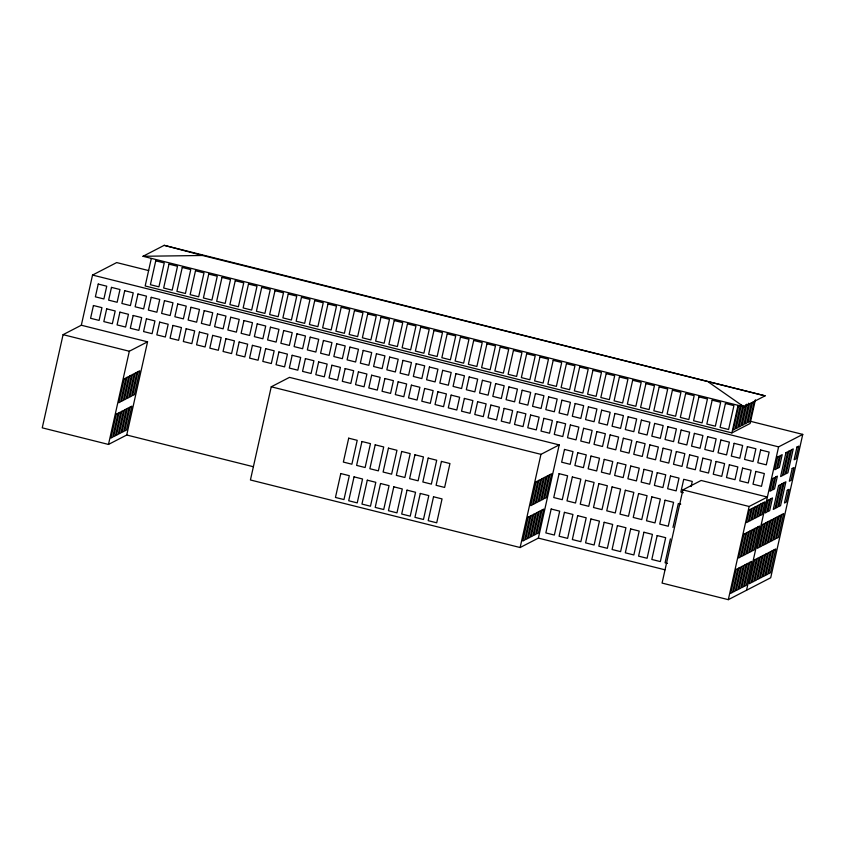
<?xml version="1.0" encoding="UTF-8"?>
<svg xmlns="http://www.w3.org/2000/svg" width="845" height="845" viewBox="0 0 845 845"><rect width="100%" height="100%" fill="white"/><g stroke="black" fill="none" stroke-linecap="round" stroke-linejoin="round"><path stroke-width="1.27" d="M126.729 435.006L147.558 341.824L81.321 325.23L63.079 334.662L42.25 427.845L108.487 444.438L126.729 435.006L253.32 466.715M81.321 325.23L92.538 275.058L116.684 262.573L148.688 270.59M108.487 444.438L129.317 351.245L147.558 341.824M151.297 258.549L145.171 285.969L731.876 432.915L750.117 423.482L755.409 399.801M538.371 538.107L559.2 444.914L289.486 377.366L271.245 386.799L250.426 479.981L520.129 547.528L538.371 538.107L664.962 569.805M520.129 547.528L540.958 454.346L559.2 444.914M670.412 538.888L665.078 562.781L667.508 563.383M672.979 527.417L678.324 503.525L680.753 504.127M682.897 489.889L749.145 506.482L767.376 497.061L701.139 480.467L682.897 489.889L662.068 583.082L728.316 599.665L770.703 577.758L802.75 434.393L750.275 421.254M691.115 486.53L692.256 481.428L683.732 479.295L680.88 492.054L683.32 492.667M731.876 432.915L738.002 405.484M741.498 404.66L736.164 428.563L737.938 427.644L742.713 406.265M743.896 405.653L739.121 427.031L740.896 426.112L745.67 404.734M746.853 404.121L742.079 425.5L743.853 424.581L748.628 403.202M749.536 403.857L745.036 423.968L746.811 423.06L751.311 402.938M752.494 402.326L747.994 422.447L749.769 421.528L754.268 401.407M728.316 599.665L749.145 506.482M746.547 590.243L778.594 446.878L802.75 434.393M143.006 256.288L164.205 245.335L765.095 395.83L743.896 406.783L143.006 256.288L202.515 255.486L765.095 395.83M92.538 275.058L778.594 446.878M63.079 334.662L129.317 351.245M271.245 386.799L540.958 454.346M164.205 245.335L202.515 255.486M708.786 382.289L743.896 406.783M93.436 305.52L90.584 318.28L99.097 320.413L101.949 307.654L93.436 305.52M98.231 284.068L95.379 296.827L103.893 298.961L106.745 286.201L98.231 284.068M106.681 308.837L103.829 321.596L112.343 323.73L115.195 310.971L106.681 308.837M111.477 287.384L108.625 300.144L117.138 302.278L119.99 289.518L111.477 287.384M119.927 312.154L117.075 324.913L125.599 327.047L128.451 314.287L119.927 312.154M124.722 290.701L121.87 303.461L130.394 305.594L133.246 292.835L124.722 290.701M133.172 315.481L130.32 328.24L138.844 330.363L141.696 317.614L133.172 315.481M137.978 294.018L135.126 306.777L143.639 308.911L146.491 296.151L137.978 294.018M116.251 414.198L110.917 438.09L112.691 437.171L118.025 413.279L116.251 414.198M124.162 378.835L118.818 402.727L120.592 401.808L125.937 377.916L124.162 378.835M119.018 412.772L113.674 436.664L115.448 435.745L120.793 411.853L119.018 412.772M126.919 377.409L121.574 401.301L123.349 400.382L128.694 376.49L126.919 377.409M121.775 411.346L116.43 435.238L118.205 434.319L123.55 410.427L121.775 411.346M129.676 375.983L124.342 399.875L126.116 398.956L131.45 375.064L129.676 375.983M155.744 260.82L150.41 284.712L158.923 286.846L164.257 262.953L155.744 260.82M124.532 409.92L119.198 433.812L120.972 432.893L126.306 409.001L124.532 409.92M132.443 374.557L127.099 398.449L128.873 397.53L134.218 373.638L132.443 374.557M146.428 318.797L143.576 331.557L152.089 333.69L154.941 320.931L146.428 318.797M151.223 297.334L148.371 310.094L156.885 312.228L159.737 299.468L151.223 297.334M127.299 408.494L121.955 432.386L123.729 431.468L129.074 407.575L127.299 408.494M135.2 373.131L129.855 397.023L131.63 396.104L136.975 372.212L135.2 373.131M130.056 407.068L124.711 430.961L126.486 430.042L131.831 406.149L130.056 407.068M137.957 371.705L132.623 395.597L134.397 394.678L139.731 370.786L137.957 371.705M168.989 264.136L163.655 288.029L172.169 290.162L177.513 266.27L168.989 264.136M159.673 322.114L156.821 334.873L165.335 337.007L168.187 324.248L159.673 322.114M164.469 300.651L161.617 313.411L170.13 315.544L172.982 302.785L164.469 300.651M182.245 267.453L176.901 291.345L185.414 293.479L190.759 269.587L182.245 267.453M172.919 325.431L170.067 338.19L178.591 340.324L181.443 327.564L172.919 325.431M177.714 303.978L174.862 316.738L183.386 318.861L186.238 306.112L177.714 303.978M195.491 270.77L190.146 294.662L198.67 296.796L204.004 272.903L195.491 270.77M186.164 328.747L183.312 341.507L191.836 343.64L194.688 330.881L186.164 328.747M190.97 307.295L188.118 320.054L196.631 322.188L199.483 309.428L190.97 307.295M208.736 274.086L203.402 297.979L211.915 300.112L217.26 276.22L208.736 274.086M199.42 332.064L196.568 344.823L205.081 346.957L207.933 334.197L199.42 332.064M204.215 310.611L201.363 323.371L209.877 325.505L212.729 312.745L204.215 310.611M221.981 277.403L216.647 301.295L225.161 303.429L230.505 279.537L221.981 277.403M212.665 335.38L209.813 348.14L218.327 350.274L221.179 337.514L212.665 335.38M217.461 313.928L214.609 326.688L223.122 328.821L225.974 316.062L217.461 313.928M235.237 280.72L229.893 304.622L238.406 306.746L243.751 282.853L235.237 280.72M225.911 338.697L223.059 351.457L231.583 353.59L234.435 340.831L225.911 338.697M230.706 317.245L227.854 330.004L236.378 332.138L239.23 319.378L230.706 317.245M248.483 284.047L243.138 307.939L251.662 310.073L256.996 286.17L248.483 284.047M239.167 342.024L236.315 354.784L244.828 356.907L247.68 344.158L239.167 342.024M243.962 320.561L241.11 333.321L249.624 335.454L252.475 322.695L243.962 320.561M261.728 287.363L256.394 311.256L264.907 313.389L270.252 289.497L261.728 287.363M252.412 345.341L249.56 358.1L258.074 360.234L260.925 347.475L252.412 345.341M257.207 323.878L254.356 336.637L262.869 338.771L265.721 326.012L257.207 323.878M274.984 290.68L269.639 314.572L278.153 316.706L283.497 292.814L274.984 290.68M265.657 348.658L262.806 361.417L271.319 363.551L274.171 350.791L265.657 348.658M270.453 327.195L267.601 339.954L276.114 342.088L278.966 329.328L270.453 327.195M288.229 293.997L282.885 317.889L291.398 320.023L296.743 296.13L288.229 293.997M278.903 351.974L276.051 364.734L284.575 366.867L287.427 354.108L278.903 351.974M283.698 330.522L280.846 343.281L289.37 345.415L292.222 332.655L283.698 330.522M301.475 297.313L296.13 321.206L304.654 323.339L309.988 299.447L301.475 297.313M292.159 355.291L289.307 368.05L297.82 370.184L300.672 357.424L292.159 355.291M296.954 333.838L294.102 346.598L302.616 348.731L305.467 335.972L296.954 333.838M314.72 300.63L309.386 324.522L317.9 326.656L323.244 302.763L314.72 300.63M305.404 358.607L302.552 371.367L311.066 373.501L313.917 360.741L305.404 358.607M310.2 337.155L307.348 349.914L315.861 352.048L318.713 339.289L310.2 337.155M327.976 303.946L322.632 327.839L331.145 329.972L336.49 306.08L327.976 303.946M318.649 361.924L315.798 374.684L324.311 376.817L327.163 364.058L318.649 361.924M323.445 340.472L320.593 353.231L329.106 355.365L331.958 342.605L323.445 340.472M341.222 307.263L335.877 331.166L344.39 333.289L349.735 309.397L341.222 307.263M331.895 365.241L329.043 378L337.567 380.134L340.419 367.374L331.895 365.241M336.69 343.788L333.838 356.548L342.362 358.681L345.214 345.922L336.69 343.788M354.467 310.59L349.122 334.483L357.646 336.616L362.98 312.724L354.467 310.59M345.151 368.568L342.299 381.327L350.812 383.461L353.664 370.701L345.151 368.568M349.946 347.105L347.094 359.864L355.608 361.998L358.46 349.238L349.946 347.105M367.712 313.907L362.378 337.799L370.892 339.933L376.236 316.041L367.712 313.907M358.396 371.884L355.544 384.644L364.058 386.778L366.91 374.018L358.396 371.884M363.192 350.421L360.34 363.181L368.853 365.315L371.705 352.555L363.192 350.421M340.799 473.549L335.454 497.441L343.968 499.575L349.312 475.682L340.799 473.549M348.7 438.185L343.355 462.078L351.879 464.211L357.213 440.319L348.7 438.185M380.968 317.224L375.624 341.116L384.137 343.25L389.482 319.357L380.968 317.224M371.642 375.201L368.79 387.961L377.303 390.094L380.155 377.335L371.642 375.201M376.437 353.749L373.585 366.498L382.098 368.631L384.95 355.872L376.437 353.749M354.044 476.865L348.7 500.758L357.224 502.891L362.558 478.999L354.044 476.865M361.945 441.502L356.611 465.394L365.124 467.528L370.469 443.636L361.945 441.502M394.214 320.54L388.869 344.433L397.382 346.566L402.727 322.674L394.214 320.54M384.887 378.518L382.035 391.277L390.559 393.411L393.411 380.651L384.887 378.518M389.682 357.065L386.83 369.825L395.354 371.958L398.206 359.199L389.682 357.065M367.29 480.182L361.956 504.085L370.469 506.208L375.814 482.315L367.29 480.182M375.201 444.829L369.856 468.721L378.37 470.855L383.714 446.952L375.201 444.829M407.459 323.857L402.114 347.749L410.638 349.883L415.972 325.99L407.459 323.857M398.143 381.834L395.291 394.594L403.804 396.727L406.656 383.968L398.143 381.834M402.938 360.382L400.086 373.141L408.6 375.275L411.452 362.516L402.938 360.382M380.535 483.509L375.201 507.401L383.714 509.535L389.059 485.643L380.535 483.509M388.446 448.146L383.102 472.038L391.615 474.172L396.96 450.279L388.446 448.146M420.704 327.173L415.37 351.066L423.884 353.199L429.228 329.307L420.704 327.173M411.388 385.151L408.536 397.911L417.05 400.044L419.902 387.285L411.388 385.151M416.184 363.699L413.332 376.458L421.845 378.592L424.697 365.832L416.184 363.699M393.791 486.826L388.446 510.718L396.96 512.852L402.304 488.959L393.791 486.826M401.692 451.462L396.347 475.355L404.871 477.488L410.205 453.596L401.692 451.462M433.96 330.49L428.616 354.382L437.129 356.516L442.474 332.624L433.96 330.49M424.634 388.468L421.782 401.227L430.295 403.361L433.147 390.601L424.634 388.468M429.429 367.015L426.577 379.775L435.09 381.908L437.942 369.149L429.429 367.015M407.036 490.142L401.692 514.035L410.216 516.168L415.55 492.276L407.036 490.142M414.937 454.779L409.603 478.671L418.117 480.805L423.461 456.913L414.937 454.779M447.206 333.807L441.861 357.71L450.385 359.843L455.719 335.94L447.206 333.807M437.879 391.795L435.027 404.544L443.551 406.677L446.403 393.918L437.879 391.795M442.674 370.332L439.822 383.091L448.346 385.225L451.198 372.465L442.674 370.332M420.282 493.459L414.948 517.351L423.461 519.485L428.806 495.592L420.282 493.459M428.193 458.096L422.849 481.988L431.362 484.122L436.707 460.229L428.193 458.096M460.451 337.134L455.106 361.026L463.63 363.16L468.964 339.267L460.451 337.134M451.135 395.111L448.283 407.871L456.796 410.005L459.648 397.245L451.135 395.111M455.93 373.648L453.078 386.408L461.592 388.542L464.444 375.782L455.93 373.648M433.527 496.775L428.193 520.668L436.707 522.801L442.051 498.909L433.527 496.775M441.439 461.412L436.094 485.305L444.618 487.438L449.952 463.546L441.439 461.412M473.696 340.45L468.362 364.343L476.876 366.476L482.22 342.584L473.696 340.45M464.38 398.428L461.528 411.188L470.042 413.321L472.894 400.562L464.38 398.428M469.176 376.965L466.324 389.725L474.837 391.858L477.689 379.099L469.176 376.965M486.952 343.767L481.608 367.659L490.121 369.793L495.466 345.901L486.952 343.767M477.626 401.745L474.774 414.504L483.287 416.638L486.139 403.878L477.626 401.745M482.421 380.292L479.569 393.041L488.093 395.175L490.945 382.415L482.421 380.292M500.198 347.084L494.853 370.976L503.377 373.11L508.711 349.217L500.198 347.084M490.871 405.061L488.019 417.821L496.543 419.954L499.395 407.195L490.871 405.061M495.666 383.609L492.815 396.368L501.338 398.502L504.19 385.742L495.666 383.609M513.443 350.4L508.099 374.293L516.622 376.426L521.957 352.534L513.443 350.4M504.127 408.378L501.275 421.137L509.788 423.271L512.64 410.512L504.127 408.378M508.922 386.925L506.07 399.685L514.584 401.819L517.436 389.059L508.922 386.925M526.688 353.717L521.354 377.609L529.868 379.743L535.212 355.851L526.688 353.717M517.372 411.695L514.52 424.454L523.034 426.588L525.886 413.828L517.372 411.695M522.168 390.242L519.316 403.002L527.829 405.135L530.681 392.376L522.168 390.242M539.944 357.034L534.6 380.926L543.113 383.06L548.458 359.167L539.944 357.034M530.618 415.011L527.766 427.771L536.279 429.904L539.131 417.145L530.618 415.011M535.413 393.559L532.561 406.318L541.085 408.452L543.937 395.692L535.413 393.559M553.19 360.35L547.845 384.253L556.369 386.387L561.703 362.484L553.19 360.35M543.863 418.338L541.011 431.087L549.535 433.221L552.387 420.461L543.863 418.338M548.659 396.875L545.807 409.635L554.331 411.768L557.182 399.009L548.659 396.875M528.178 517.14L522.844 541.032L524.618 540.124L529.952 516.232L528.178 517.14M536.089 481.777L530.745 505.68L532.519 504.761L537.864 480.868L536.089 481.777M530.945 515.714L525.601 539.606L527.375 538.698L532.72 514.795L530.945 515.714M538.846 480.351L533.512 504.254L535.286 503.335L540.62 479.442L538.846 480.351M566.435 363.677L561.101 387.57L569.614 389.703L574.949 365.811L566.435 363.677M533.702 514.288L528.368 538.18L530.142 537.272L535.476 513.369L533.702 514.288M541.613 478.925L536.269 502.817L538.043 501.909L543.388 478.016L541.613 478.925M536.469 512.862L531.125 536.755L532.899 535.836L538.244 511.943L536.469 512.862M544.37 477.499L539.025 501.391L540.8 500.483L546.145 476.58L544.37 477.499M557.119 421.655L554.267 434.414L562.781 436.548L565.632 423.789L557.119 421.655M561.914 400.192L559.063 412.951L567.576 415.085L570.428 402.326L561.914 400.192M539.226 511.436L533.882 535.329L535.656 534.41L541.001 510.517L539.226 511.436M547.127 476.073L541.793 499.965L543.567 499.046L548.901 475.154L547.127 476.073M541.983 510.01L536.649 533.903L538.423 532.984L543.757 509.091L541.983 510.01M549.894 474.647L544.55 498.539L546.324 497.62L551.669 473.728L549.894 474.647M579.681 366.994L574.346 390.886L582.86 393.02L588.204 369.128L579.681 366.994M551.183 509.017L545.838 532.92L554.362 535.043L559.696 511.151L551.183 509.017M559.084 473.654L553.75 497.557L562.263 499.691L567.608 475.788L559.084 473.654M564.502 449.434L561.65 462.194L570.164 464.327L573.016 451.568L564.502 449.434M570.364 424.972L567.513 437.731L576.026 439.865L578.878 427.105L570.364 424.972M575.16 403.509L572.308 416.268L580.821 418.402L583.673 405.642L575.16 403.509M592.936 370.311L587.592 394.203L596.105 396.337L601.45 372.444L592.936 370.311M564.428 512.345L559.094 536.237L567.608 538.371L572.952 514.468L564.428 512.345M572.34 476.981L566.995 500.874L575.508 503.007L580.853 479.115L572.34 476.981M577.748 452.751L574.896 465.51L583.42 467.644L586.272 454.885L577.748 452.751M583.61 428.288L580.758 441.048L589.282 443.181L592.134 430.422L583.61 428.288M588.405 406.836L585.553 419.595L594.077 421.718L596.929 408.959L588.405 406.836M606.182 373.627L600.837 397.52L609.361 399.653L614.695 375.761L606.182 373.627M577.684 515.661L572.34 539.554L580.853 541.687L586.198 517.795L577.684 515.661M585.585 480.298L580.24 504.19L588.764 506.324L594.098 482.432L585.585 480.298M591.004 456.068L588.152 468.827L596.665 470.961L599.517 458.201L591.004 456.068M596.855 431.605L594.003 444.364L602.527 446.498L605.379 433.738L596.855 431.605M601.661 410.152L598.809 422.912L607.323 425.046L610.174 412.286L601.661 410.152M619.427 376.944L614.093 400.836L622.607 402.97L627.941 379.078L619.427 376.944M590.93 518.978L585.585 542.87L594.109 545.004L599.443 521.111L590.93 518.978M598.83 483.615L593.496 507.507L602.01 509.641L607.354 485.748L598.83 483.615M604.249 459.384L601.397 472.144L609.91 474.277L612.762 461.518L604.249 459.384M610.111 434.921L607.259 447.681L615.773 449.815L618.624 437.055L610.111 434.921M614.906 413.469L612.055 426.229L620.568 428.362L623.42 415.603L614.906 413.469M632.673 380.261L627.339 404.153L635.852 406.287L641.197 382.394L632.673 380.261M604.175 522.294L598.83 546.187L607.354 548.32L612.688 524.428L604.175 522.294M612.076 486.931L606.742 510.824L615.255 512.957L620.6 489.065L612.076 486.931M617.494 462.701L614.642 475.46L623.156 477.594L626.008 464.834L617.494 462.701M623.356 438.238L620.505 450.998L629.018 453.131L631.87 440.372L623.356 438.238M628.152 416.786L625.3 429.545L633.813 431.679L636.665 418.919L628.152 416.786M645.929 383.577L640.584 407.47L649.097 409.603L654.442 385.711L645.929 383.577M617.42 525.611L612.086 549.503L620.6 551.637L625.944 527.745L617.42 525.611M625.332 490.248L619.987 514.14L628.5 516.274L633.845 492.381L625.332 490.248M630.74 466.017L627.888 478.777L636.412 480.911L639.264 468.151L630.74 466.017M636.602 441.555L633.75 454.314L642.274 456.448L645.126 443.688L636.602 441.555M641.397 420.102L638.545 432.862L647.069 434.995L649.921 422.236L641.397 420.102M659.174 386.904L653.829 410.797L662.353 412.93L667.687 389.027L659.174 386.904M630.676 528.928L625.332 552.82L633.845 554.954L639.19 531.061L630.676 528.928M638.577 493.564L633.232 517.457L641.756 519.591L647.09 495.698L638.577 493.564M643.996 469.334L641.144 482.094L649.657 484.227L652.509 471.468L643.996 469.334M649.847 444.882L646.995 457.641L655.519 459.764L658.371 447.005L649.847 444.882M654.653 423.419L651.801 436.178L660.315 438.312L663.167 425.553L654.653 423.419M672.419 390.221L667.085 414.113L675.599 416.247L680.943 392.355L672.419 390.221M643.922 532.244L638.577 556.137L647.101 558.27L652.435 534.378L643.922 532.244M651.822 496.881L646.488 520.774L655.002 522.907L660.346 499.015L651.822 496.881M657.241 472.661L654.389 485.421L662.902 487.554L665.754 474.795L657.241 472.661M663.103 448.199L660.251 460.958L668.765 463.092L671.617 450.332L663.103 448.199M667.899 426.736L665.047 439.495L673.56 441.629L676.412 428.869L667.899 426.736M685.665 393.538L680.331 417.43L688.844 419.564L694.189 395.671L685.665 393.538M657.167 535.561L651.822 559.464L660.346 561.587L665.68 537.695L657.167 535.561M665.068 500.208L659.734 524.101L668.247 526.234L673.592 502.331L665.068 500.208M670.486 475.978L667.635 488.737L676.158 490.871L679.01 478.112L670.486 475.978M676.349 451.515L673.497 464.275L682.01 466.408L684.862 453.649L676.349 451.515M681.144 430.052L678.292 442.812L686.805 444.945L689.657 432.186L681.144 430.052M698.921 396.854L693.576 420.747L702.089 422.88L707.434 398.988L698.921 396.854M689.594 454.832L686.742 467.591L695.266 469.725L698.118 456.965L689.594 454.832M694.389 433.379L691.537 446.139L700.061 448.262L702.913 435.513L694.389 433.379M712.166 400.171L706.821 424.063L715.345 426.197L720.679 402.304L712.166 400.171M702.85 458.148L699.998 470.908L708.511 473.042L711.363 460.282L702.85 458.148M707.645 436.696L704.793 449.455L713.307 451.589L716.159 438.83L707.645 436.696M725.411 403.487L720.077 427.38L728.591 429.513L733.935 405.621L725.411 403.487M716.095 461.465L713.243 474.225L721.757 476.358L724.609 463.599L716.095 461.465M720.891 440.013L718.039 452.772L726.552 454.906L729.404 442.146L720.891 440.013M738.541 406.191L733.206 430.084L734.981 429.165L740.315 405.273L738.541 406.191M729.341 464.782L726.489 477.541L735.002 479.675L737.854 466.915L729.341 464.782M734.136 443.329L731.284 456.089L739.797 458.222L742.649 445.463L734.136 443.329M742.586 468.098L739.734 480.858L748.258 482.991L751.11 470.232L742.586 468.098M747.381 446.646L744.529 459.405L753.053 461.539L755.905 448.779L747.381 446.646M755.842 471.425L752.99 484.185L761.503 486.308L764.355 473.559L755.842 471.425M760.637 449.962L757.785 462.722L766.299 464.856L769.151 452.096L760.637 449.962M736.069 569.456L730.724 593.348L732.499 592.429L737.843 568.537L736.069 569.456M743.97 534.093L738.625 557.985L740.4 557.066L745.744 533.174L743.97 534.093M749.388 509.862L746.536 522.622L748.311 521.703L751.163 508.943L749.388 509.862M738.826 568.03L733.481 591.922L735.256 591.004L740.6 567.111L738.826 568.03M746.726 532.667L741.392 556.559L743.167 555.64L748.501 531.748L746.726 532.667M752.145 508.436L749.293 521.196L751.068 520.277L753.92 507.518L752.145 508.436M741.583 566.594L736.248 590.497L738.023 589.578L743.357 565.685L741.583 566.594M749.494 531.241L744.149 555.133L745.924 554.214L751.268 530.322L749.494 531.241M754.902 507.011L752.05 519.77L753.824 518.851L756.676 506.092L754.902 507.011M744.35 565.168L739.005 589.071L740.78 588.152L746.124 564.259L744.35 565.168M752.251 529.815L746.906 553.707L748.681 552.788L754.025 528.896L752.251 529.815M757.669 505.585L754.817 518.344L756.592 517.425L759.444 504.666L757.669 505.585M747.107 563.742L741.762 587.634L743.537 586.726L748.881 562.833L747.107 563.742M755.007 528.378L749.673 552.281L751.448 551.362L756.782 527.47L755.007 528.378M760.426 504.159L757.574 516.918L759.349 515.999L762.201 503.24L760.426 504.159M749.864 562.316L744.529 586.208L746.304 585.3L751.638 561.397L749.864 562.316M757.775 526.953L752.43 550.845L754.205 549.937L759.549 526.044L757.775 526.953M763.183 502.733L760.331 515.492L762.105 514.573L764.957 501.814L763.183 502.733M754.669 559.834L749.325 583.726L751.099 582.818L756.444 558.925L754.669 559.834M762.57 524.47L757.236 548.373L759.011 547.454L764.345 523.562L762.57 524.47M767.989 500.251L765.137 513.01L766.911 512.091L769.763 499.332L767.989 500.251M772.858 478.46L770.006 491.22L771.781 490.301L774.633 477.541L772.858 478.46M777.653 456.997L774.802 469.757L776.576 468.838L779.428 456.078L777.653 456.997M757.426 558.408L752.092 582.3L753.867 581.392L759.201 557.489L757.426 558.408M765.338 523.044L759.993 546.947L761.767 546.028L767.112 522.136L765.338 523.044M770.746 498.825L767.894 511.584L769.668 510.665L772.52 497.906L770.746 498.825M775.625 477.034L772.774 489.794L774.548 488.875L777.4 476.115L775.625 477.034M780.421 455.571L777.569 468.331L779.343 467.412L782.195 454.652L780.421 455.571M760.194 556.982L754.849 580.874L756.624 579.966L761.968 556.063L760.194 556.982M768.094 521.618L762.75 545.511L764.524 544.602L769.869 520.71L768.094 521.618M762.951 555.556L757.606 579.448L759.38 578.529L764.725 554.637L762.951 555.556M770.841 520.245L765.507 544.138L767.281 543.219L772.615 519.326L770.841 520.245M778.604 485.548L773.26 509.44L775.034 508.532L780.379 484.629L778.604 485.548M785.945 452.677L780.611 476.569L782.385 475.65L787.72 451.758L785.945 452.677M765.707 554.13L760.373 578.022L762.148 577.103L767.482 553.211L765.707 554.13M773.608 518.819L768.263 542.712L770.038 541.793L775.383 517.9L773.608 518.819M781.361 484.122L776.016 508.014L777.791 507.095L783.135 483.203L781.361 484.122M788.712 451.251L783.368 475.143L785.142 474.225L790.487 450.332L788.712 451.251M768.475 552.704L763.13 576.596L764.905 575.677L770.249 551.785L768.475 552.704M776.365 517.393L771.02 541.286L772.795 540.367L778.139 516.475L776.365 517.393M784.118 482.696L778.784 506.588L780.558 505.669L785.892 481.777L784.118 482.696M791.469 449.815L786.125 473.718L787.899 472.799L793.244 448.906L791.469 449.815M771.231 551.278L765.887 575.17L767.661 574.251L773.006 550.359L771.231 551.278M779.132 515.915L773.798 539.807L775.573 538.888L780.907 514.996L779.132 515.915M773.988 549.852L768.654 573.744L770.429 572.826L775.763 548.933L773.988 549.852M781.9 514.489L776.555 538.381L778.329 537.462L783.674 513.57L781.9 514.489M787.308 490.258L784.456 503.018L786.23 502.099L789.082 489.339L787.308 490.258M792.187 468.468L789.336 481.227L791.11 480.309L793.962 467.549L792.187 468.468M796.983 447.016L794.131 459.775L795.905 458.856L798.757 446.097L796.983 447.016"/></g></svg>
